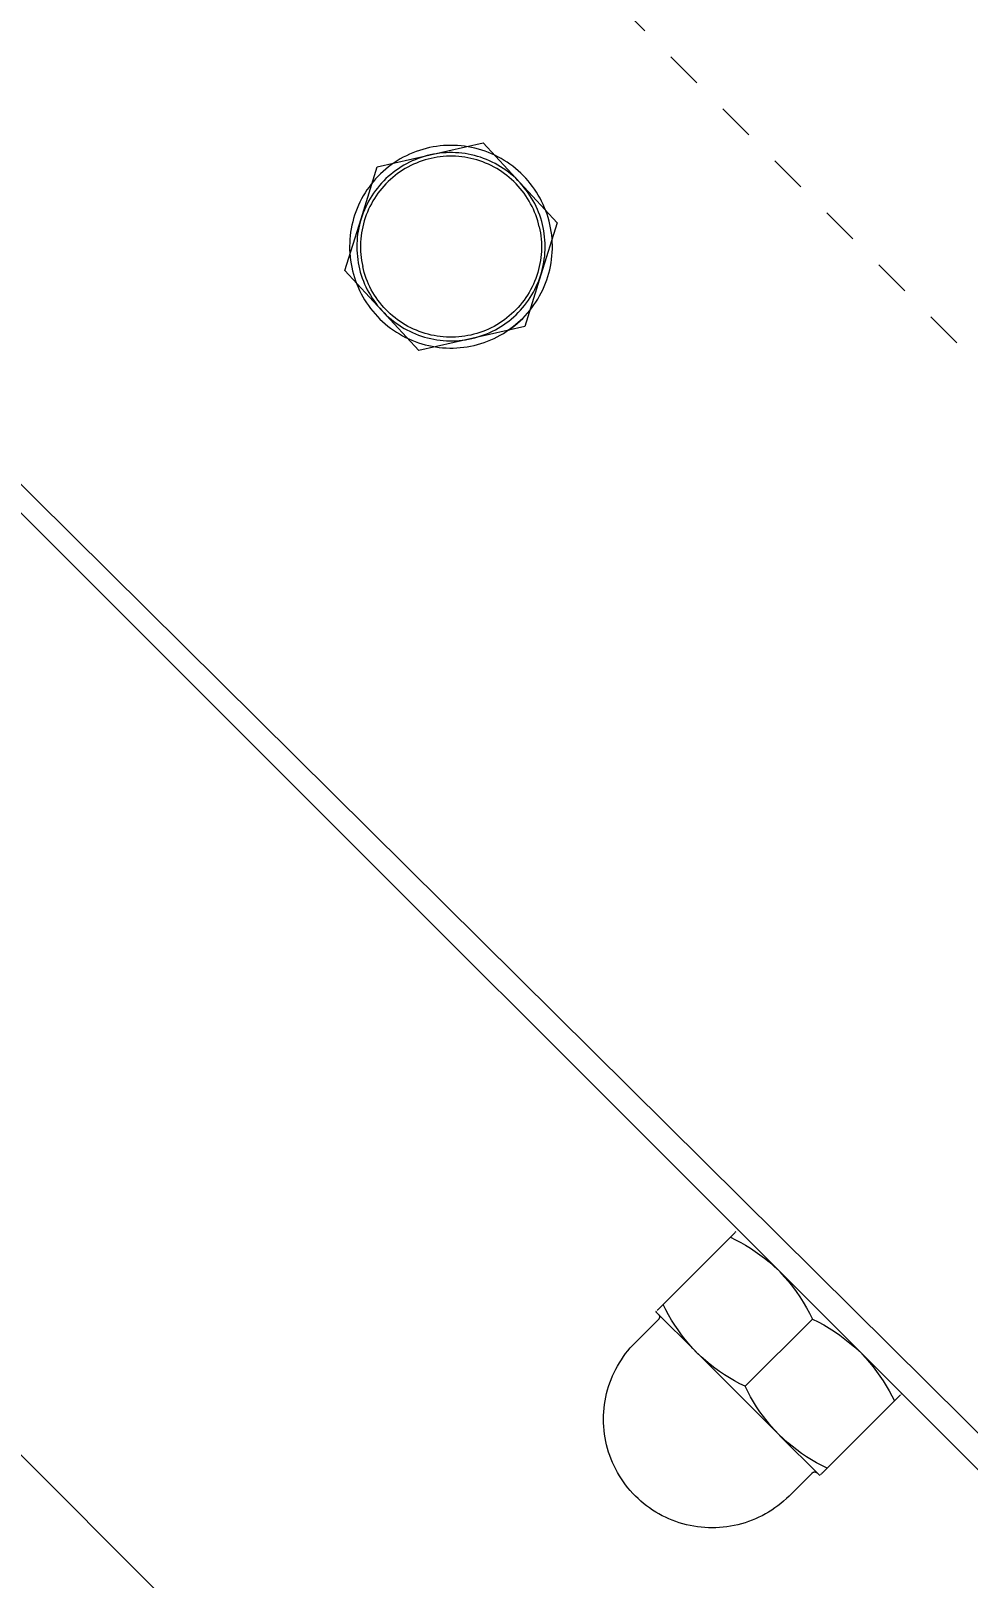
# Model space of a CAD drawing. Header units: inches. Extents: x -14 to 184, y -4 to 134.
# Drawn here: x -2.868 to -0.321, y 63.156 to 67.362 of the extents above; entities that cross this region are included whole.
import ezdxf

# ---------------------------------------------------------------- set-up
doc = ezdxf.new("R2010")
doc.units = ezdxf.units.IN
doc.linetypes.add('HIDDEN', pattern=[1.905, 1.27, -0.635])
for name, color, linetype, lineweight in [('ZANO_R', 7, 'Continuous', 0), ('ZANO_R_przerywana', 250, 'HIDDEN', 0), ('ZANO_W', 1, 'Continuous', 0)]:
    doc.layers.add(name, color=color, linetype=linetype, lineweight=lineweight)
doc.styles.get("Standard").update_dxf_attribs({"font": 'arial.ttf'})
doc.dimstyles.new('amerykanie', dxfattribs={"dimtxt": 50, "dimasz": 50, "dimexe": 0.5, "dimexo": 0.5, "dimgap": 1, "dimtad": 1, "dimdec": 0, "dimzin": 0, "dimlunit": 5, "dimtxsty": 'Standard', "dimcen": 0.09, "dimclrd": 1, "dimclre": 1, "dimclrt": 1, "dimazin": 0, "dimtfac": 1, "dimtdec": 0, "dimtmove": 0, "dimatfit": 3, "dimfxl": 1, "dimtzin": 0, "dimarcsym": 1})

# ---------------------------------------------------------------- blocks, each defined once
blk = doc.blocks.new('*D386')
at = {"layer": 'ZANO_W', "color": 1, "lineweight": -2}
for p, q in [((-5.5594, 66.0046), (-9.5677, 61.9963)), ((-8.507, 61.6427), (2.6062, 50.5295)), ((6.9681, 53.4771), (2.9598, 49.4688))]:
    blk.add_line(p, q, dxfattribs=at)
at = {"layer": 'ZANO_W', "color": 1}
for points in [[(-8.3892, 61.7606), (-8.6249, 61.5249), (-9.2142, 62.3499)], [(2.4884, 50.4116), (2.7241, 50.6473), (3.3133, 49.8224)]]:
    blk.add_solid(points, dxfattribs=at)
at = {"layer": 'ZANO_W', "color": 1, "insert": (-2.0027, 57.0338), "char_height": 1.625, "attachment_point": 5, "rotation": 315}
blk.add_mtext('17 11/16', dxfattribs=at)

msp = doc.modelspace()

# ---------------------------------------------------------------- linework, layer by layer
at = {"layer": 'ZANO_R'}
for p, q in [((-4.09071, 67.31441), (8.27941, 55.05177)), ((8.04544, 55.11125), (-3.92527, 67.08196)), ((-1.79347, 67.04294), (-1.8027, 67.04044)), ((-1.78416, 67.04512), (-1.79347, 67.04294)), ((-1.77477, 67.04697), (-1.78416, 67.04512)), ((-1.78231, 67.02537), (-1.63819, 67.05788)), ((-1.76533, 67.0485), (-1.77477, 67.04697)), ((-1.75584, 67.0497), (-1.76533, 67.0485)), ((-1.74631, 67.05058), (-1.75584, 67.0497)), ((-1.73676, 67.05111), (-1.74631, 67.05058)), ((-1.7272, 67.05132), (-1.73676, 67.05111)), ((-1.71763, 67.0512), (-1.7272, 67.05132)), ((-1.70807, 67.05074), (-1.71763, 67.0512)), ((-1.69854, 67.04995), (-1.70807, 67.05074)), ((-1.68904, 67.04884), (-1.69854, 67.04995)), ((-1.67958, 67.04739), (-1.68904, 67.04884)), ((-1.67018, 67.04561), (-1.67958, 67.04739)), ((-1.66085, 67.04351), (-1.67018, 67.04561)), ((-1.6516, 67.04109), (-1.66085, 67.04351)), ((-1.63819, 67.05788), (-1.53797, 66.94932)), ((-1.92644, 66.99286), (-1.78231, 67.02537)), ((-1.88035, 67.00405), (-1.88818, 66.99855)), ((-1.87233, 67.00926), (-1.88035, 67.00405)), ((-1.86414, 67.0142), (-1.87233, 67.00926)), ((-1.85578, 67.01885), (-1.86414, 67.0142)), ((-1.84726, 67.02321), (-1.85578, 67.01885)), ((-1.84691, 67.00127), (-1.85446, 66.99706)), ((-1.8386, 67.02727), (-1.84726, 67.02321)), ((-1.83922, 67.00523), (-1.84691, 67.00127)), ((-1.83141, 67.00892), (-1.83922, 67.00523)), ((-1.8298, 67.03103), (-1.8386, 67.02727)), ((-1.82785, 66.99973), (-1.83544, 66.99612)), ((-1.82347, 67.01235), (-1.83141, 67.00892)), ((-1.82088, 67.03448), (-1.8298, 67.03103)), ((-1.82014, 67.00308), (-1.82785, 66.99973)), ((-1.81543, 67.01551), (-1.82347, 67.01235)), ((-1.81184, 67.03761), (-1.82088, 67.03448)), ((-1.81233, 67.00616), (-1.82014, 67.00308)), ((-1.80728, 67.01839), (-1.81543, 67.01551)), ((-1.80441, 67.00897), (-1.81233, 67.00616)), ((-1.8027, 67.04044), (-1.81184, 67.03761)), ((-1.79904, 67.021), (-1.80728, 67.01839)), ((-1.7964, 67.01151), (-1.80441, 67.00897)), ((-1.79071, 67.02332), (-1.79904, 67.021)), ((-1.78831, 67.01378), (-1.7964, 67.01151)), ((-1.78231, 67.02537), (-1.79071, 67.02332)), ((-1.78015, 67.01577), (-1.78831, 67.01378)), ((-1.77385, 67.02713), (-1.78231, 67.02537)), ((-1.77192, 67.01747), (-1.78015, 67.01577)), ((-1.76533, 67.0286), (-1.77385, 67.02713)), ((-1.76364, 67.0189), (-1.77192, 67.01747)), ((-1.75677, 67.02978), (-1.76533, 67.0286)), ((-1.75531, 67.02004), (-1.76364, 67.0189)), ((-1.74817, 67.03068), (-1.75677, 67.02978)), ((-1.74696, 67.0209), (-1.75531, 67.02004)), ((-1.73955, 67.03128), (-1.74817, 67.03068)), ((-1.73857, 67.02148), (-1.74696, 67.0209)), ((-1.73091, 67.03159), (-1.73955, 67.03128)), ((-1.73018, 67.02176), (-1.73857, 67.02148)), ((-1.72226, 67.03161), (-1.73091, 67.03159)), ((-1.72177, 67.02176), (-1.73018, 67.02176)), ((-1.71362, 67.03134), (-1.72226, 67.03161)), ((-1.71338, 67.02147), (-1.72177, 67.02176)), ((-1.705, 67.03078), (-1.71362, 67.03134)), ((-1.705, 67.0209), (-1.71338, 67.02147)), ((-1.6964, 67.02992), (-1.705, 67.03078)), ((-1.69664, 67.02004), (-1.705, 67.0209)), ((-1.68831, 67.01889), (-1.69664, 67.02004)), ((-1.68783, 67.02878), (-1.6964, 67.02992)), ((-1.68003, 67.01747), (-1.68831, 67.01889)), ((-1.6793, 67.02734), (-1.68783, 67.02878)), ((-1.67181, 67.01576), (-1.68003, 67.01747)), ((-1.67083, 67.02562), (-1.6793, 67.02734)), ((-1.66364, 67.01377), (-1.67181, 67.01576)), ((-1.66242, 67.02362), (-1.67083, 67.02562)), ((-1.65555, 67.0115), (-1.66364, 67.01377)), ((-1.65409, 67.02133), (-1.66242, 67.02362)), ((-1.64755, 67.00896), (-1.65555, 67.0115)), ((-1.64583, 67.01876), (-1.65409, 67.02133)), ((-1.64243, 67.03835), (-1.6516, 67.04109)), ((-1.63963, 67.00614), (-1.64755, 67.00896)), ((-1.63767, 67.01591), (-1.64583, 67.01876)), ((-1.63337, 67.03529), (-1.64243, 67.03835)), ((-1.63181, 67.00306), (-1.63963, 67.00614)), ((-1.62961, 67.01279), (-1.63767, 67.01591)), ((-1.62441, 67.03192), (-1.63337, 67.03529)), ((-1.62411, 66.99971), (-1.63181, 67.00306)), ((-1.62166, 67.0094), (-1.62961, 67.01279)), ((-1.61558, 67.02824), (-1.62441, 67.03192)), ((-1.61652, 66.9961), (-1.62411, 66.99971)), ((-1.61383, 67.00574), (-1.62166, 67.0094)), ((-1.60689, 67.02425), (-1.61558, 67.02824)), ((-1.60612, 67.00182), (-1.61383, 67.00574)), ((-1.59833, 67.01997), (-1.60689, 67.02425)), ((-1.59855, 66.99765), (-1.60612, 67.00182)), ((-1.58993, 67.01539), (-1.59833, 67.01997)), ((-1.5817, 67.01053), (-1.58993, 67.01539)), ((-1.57364, 67.00538), (-1.5817, 67.01053)), ((-1.56576, 66.99995), (-1.57364, 67.00538)), ((-1.55807, 66.99425), (-1.56576, 66.99995)), ((-1.97034, 66.85178), (-1.92644, 66.99286)), ((-1.93075, 66.9602), (-1.93703, 66.95298)), ((-1.92422, 66.96719), (-1.93075, 66.9602)), ((-1.91746, 66.97396), (-1.92422, 66.96719)), ((-1.91047, 66.98048), (-1.91746, 66.97396)), ((-1.90325, 66.98676), (-1.91047, 66.98048)), ((-1.90273, 66.96081), (-1.90888, 66.95473)), ((-1.89582, 66.99279), (-1.90325, 66.98676)), ((-1.89638, 66.96667), (-1.90273, 66.96081)), ((-1.89084, 66.95842), (-1.89698, 66.95269)), ((-1.88984, 66.97232), (-1.89638, 66.96667)), ((-1.88818, 66.99855), (-1.89582, 66.99279)), ((-1.88451, 66.96394), (-1.89084, 66.95842)), ((-1.8831, 66.97774), (-1.88984, 66.97232)), ((-1.87799, 66.96925), (-1.88451, 66.96394)), ((-1.87619, 66.98293), (-1.8831, 66.97774)), ((-1.87129, 66.97432), (-1.87799, 66.96925)), ((-1.86911, 66.98788), (-1.87619, 66.98293)), ((-1.86443, 66.97917), (-1.87129, 66.97432)), ((-1.86186, 66.9926), (-1.86911, 66.98788)), ((-1.8574, 66.98377), (-1.86443, 66.97917)), ((-1.85446, 66.99706), (-1.86186, 66.9926)), ((-1.85022, 66.98814), (-1.8574, 66.98377)), ((-1.8429, 66.99226), (-1.85022, 66.98814)), ((-1.83544, 66.99612), (-1.8429, 66.99226)), ((-1.60906, 66.99223), (-1.61652, 66.9961)), ((-1.60174, 66.98812), (-1.60906, 66.99223)), ((-1.59456, 66.98375), (-1.60174, 66.98812)), ((-1.59113, 66.99322), (-1.59855, 66.99765)), ((-1.58753, 66.97914), (-1.59456, 66.98375)), ((-1.58386, 66.98854), (-1.59113, 66.99322)), ((-1.58067, 66.97429), (-1.58753, 66.97914)), ((-1.57676, 66.98362), (-1.58386, 66.98854)), ((-1.57398, 66.96922), (-1.58067, 66.97429)), ((-1.56982, 66.97846), (-1.57676, 66.98362)), ((-1.56746, 66.96391), (-1.57398, 66.96922)), ((-1.56306, 66.97307), (-1.56982, 66.97846)), ((-1.56113, 66.95839), (-1.56746, 66.96391)), ((-1.55649, 66.96745), (-1.56306, 66.97307)), ((-1.55499, 66.95266), (-1.56113, 66.95839)), ((-1.55059, 66.98829), (-1.55807, 66.99425)), ((-1.55011, 66.96162), (-1.55649, 66.96745)), ((-1.54332, 66.98208), (-1.55059, 66.98829)), ((-1.54394, 66.95557), (-1.55011, 66.96162)), ((-1.53627, 66.97561), (-1.54332, 66.98208)), ((-1.52944, 66.96891), (-1.53627, 66.97561)), ((-1.52286, 66.96197), (-1.52944, 66.96891)), ((-1.51652, 66.95481), (-1.52286, 66.96197)), ((-1.95953, 66.92207), (-1.96447, 66.91387)), ((-1.95431, 66.93008), (-1.95953, 66.92207)), ((-1.94882, 66.93792), (-1.95431, 66.93008)), ((-1.94305, 66.94555), (-1.94882, 66.93792)), ((-1.93703, 66.95298), (-1.94305, 66.94555)), ((-1.93637, 66.92144), (-1.94117, 66.91426)), ((-1.93133, 66.92847), (-1.93637, 66.92144)), ((-1.92606, 66.93531), (-1.93133, 66.92847)), ((-1.92456, 66.92106), (-1.92941, 66.9142)), ((-1.92055, 66.94198), (-1.92606, 66.93531)), ((-1.91948, 66.92776), (-1.92456, 66.92106)), ((-1.91483, 66.94845), (-1.92055, 66.94198)), ((-1.91418, 66.93428), (-1.91948, 66.92776)), ((-1.90888, 66.95473), (-1.91483, 66.94845)), ((-1.90866, 66.94061), (-1.91418, 66.93428)), ((-1.90292, 66.94675), (-1.90866, 66.94061)), ((-1.89698, 66.95269), (-1.90292, 66.94675)), ((-1.54905, 66.94671), (-1.55499, 66.95266)), ((-1.54331, 66.94057), (-1.54905, 66.94671)), ((-1.53797, 66.94932), (-1.54394, 66.95557)), ((-1.53779, 66.93424), (-1.54331, 66.94057)), ((-1.53797, 66.94932), (-1.43775, 66.84076)), ((-1.53221, 66.94287), (-1.53797, 66.94932)), ((-1.53249, 66.92772), (-1.53779, 66.93424)), ((-1.52741, 66.92103), (-1.53249, 66.92772)), ((-1.52668, 66.93623), (-1.53221, 66.94287)), ((-1.52257, 66.91416), (-1.52741, 66.92103)), ((-1.52137, 66.9294), (-1.52668, 66.93623)), ((-1.5163, 66.92241), (-1.52137, 66.9294)), ((-1.51043, 66.94743), (-1.51652, 66.95481)), ((-1.51146, 66.91524), (-1.5163, 66.92241)), ((-1.5046, 66.93984), (-1.51043, 66.94743)), ((-1.49904, 66.93206), (-1.5046, 66.93984)), ((-1.49375, 66.92409), (-1.49904, 66.93206)), ((-1.48874, 66.91594), (-1.49375, 66.92409)), ((-1.48402, 66.90762), (-1.48874, 66.91594)), ((-1.98129, 66.87954), (-1.98474, 66.87062)), ((-1.97754, 66.88834), (-1.98129, 66.87954)), ((-1.97348, 66.897), (-1.97754, 66.88834)), ((-1.96912, 66.90551), (-1.97348, 66.897)), ((-1.96447, 66.91387), (-1.96912, 66.90551)), ((-1.9614, 66.87611), (-1.96465, 66.86811)), ((-1.95787, 66.88401), (-1.9614, 66.87611)), ((-1.95408, 66.89178), (-1.95787, 66.88401)), ((-1.95003, 66.89941), (-1.95408, 66.89178)), ((-1.94998, 66.87763), (-1.95332, 66.86992)), ((-1.94573, 66.90691), (-1.95003, 66.89941)), ((-1.94637, 66.88521), (-1.94998, 66.87763)), ((-1.9425, 66.89267), (-1.94637, 66.88521)), ((-1.94117, 66.91426), (-1.94573, 66.90691)), ((-1.93838, 66.9), (-1.9425, 66.89267)), ((-1.93401, 66.90718), (-1.93838, 66.9)), ((-1.92941, 66.9142), (-1.93401, 66.90718)), ((-1.51796, 66.90714), (-1.52257, 66.91416)), ((-1.51359, 66.89996), (-1.51796, 66.90714)), ((-1.50948, 66.89263), (-1.51359, 66.89996)), ((-1.50687, 66.90791), (-1.51146, 66.91524)), ((-1.50561, 66.88517), (-1.50948, 66.89263)), ((-1.50253, 66.90044), (-1.50687, 66.90791)), ((-1.502, 66.87758), (-1.50561, 66.88517)), ((-1.49845, 66.89282), (-1.50253, 66.90044)), ((-1.49866, 66.86988), (-1.502, 66.87758)), ((-1.49463, 66.88507), (-1.49845, 66.89282)), ((-1.49107, 66.87719), (-1.49463, 66.88507)), ((-1.48777, 66.8692), (-1.49107, 66.87719)), ((-1.47958, 66.89914), (-1.48402, 66.90762)), ((-1.47545, 66.89052), (-1.47958, 66.89914)), ((-1.47162, 66.88175), (-1.47545, 66.89052)), ((-1.46809, 66.87286), (-1.47162, 66.88175)), ((-2.01425, 66.71071), (-1.97034, 66.85178)), ((-1.99538, 66.83389), (-1.99724, 66.82451)), ((-1.9932, 66.8432), (-1.99538, 66.83389)), ((-1.9907, 66.85244), (-1.9932, 66.8432)), ((-1.98788, 66.86158), (-1.9907, 66.85244)), ((-1.98474, 66.87062), (-1.98788, 66.86158)), ((-1.97492, 66.83511), (-1.97678, 66.82667)), ((-1.97277, 66.84349), (-1.97492, 66.83511)), ((-1.97034, 66.85178), (-1.97277, 66.84349)), ((-1.96764, 66.85999), (-1.97034, 66.85178)), ((-1.96465, 66.86811), (-1.96764, 66.85999)), ((-1.96403, 66.83809), (-1.96602, 66.82993)), ((-1.96176, 66.84618), (-1.96403, 66.83809)), ((-1.95922, 66.85419), (-1.96176, 66.84618)), ((-1.95641, 66.8621), (-1.95922, 66.85419)), ((-1.95332, 66.86992), (-1.95641, 66.8621)), ((-1.49558, 66.86206), (-1.49866, 66.86988)), ((-1.49276, 66.85414), (-1.49558, 66.86206)), ((-1.49022, 66.84613), (-1.49276, 66.85414)), ((-1.48796, 66.83804), (-1.49022, 66.84613)), ((-1.48597, 66.82988), (-1.48796, 66.83804)), ((-1.48475, 66.8611), (-1.48777, 66.8692)), ((-1.48201, 66.8529), (-1.48475, 66.8611)), ((-1.47954, 66.84462), (-1.48201, 66.8529)), ((-1.43775, 66.84076), (-1.48166, 66.69968)), ((-1.47735, 66.83625), (-1.47954, 66.84462)), ((-1.47545, 66.82782), (-1.47735, 66.83625)), ((-1.46487, 66.86385), (-1.46809, 66.87286)), ((-1.46197, 66.85473), (-1.46487, 66.86385)), ((-1.45939, 66.84552), (-1.46197, 66.85473)), ((-1.45713, 66.83623), (-1.45939, 66.84552)), ((-1.45519, 66.82686), (-1.45713, 66.83623)), ((-2.00084, 66.79605), (-2.00138, 66.78649)), ((-1.99997, 66.80557), (-2.00084, 66.79605)), ((-1.99877, 66.81506), (-1.99997, 66.80557)), ((-1.99724, 66.82451), (-1.99877, 66.81506)), ((-1.98136, 66.79243), (-1.98178, 66.78379)), ((-1.98065, 66.80104), (-1.98136, 66.79243)), ((-1.97965, 66.80963), (-1.98065, 66.80104)), ((-1.97836, 66.81817), (-1.97965, 66.80963)), ((-1.97678, 66.82667), (-1.97836, 66.81817)), ((-1.97116, 66.79674), (-1.97174, 66.78836)), ((-1.9703, 66.8051), (-1.97116, 66.79674)), ((-1.96916, 66.81342), (-1.9703, 66.8051)), ((-1.96773, 66.8217), (-1.96916, 66.81342)), ((-1.96602, 66.82993), (-1.96773, 66.8217)), ((-1.48597, 66.82988), (-1.48426, 66.82165)), ((-1.48426, 66.82165), (-1.48283, 66.81337)), ((-1.48283, 66.81337), (-1.48169, 66.80505)), ((-1.48169, 66.80505), (-1.48083, 66.79669)), ((-1.48083, 66.79669), (-1.48026, 66.78831)), ((-1.47383, 66.81933), (-1.47545, 66.82782)), ((-1.47251, 66.81079), (-1.47383, 66.81933)), ((-1.47147, 66.80221), (-1.47251, 66.81079)), ((-1.47072, 66.79359), (-1.47147, 66.80221)), ((-1.47026, 66.78496), (-1.47072, 66.79359)), ((-1.45358, 66.81743), (-1.45519, 66.82686)), ((-1.4523, 66.80795), (-1.45358, 66.81743)), ((-1.45135, 66.79843), (-1.4523, 66.80795)), ((-1.45072, 66.78888), (-1.45135, 66.79843)), ((-2.00138, 66.78649), (-2.00159, 66.77693)), ((-2.00159, 66.77693), (-2.00146, 66.76736)), ((-2.00146, 66.76736), (-2.00101, 66.75781)), ((-2.00101, 66.75781), (-2.00022, 66.74828)), ((-2.00022, 66.74828), (-1.9991, 66.73877)), ((-1.98178, 66.78379), (-1.9819, 66.77515)), ((-1.9819, 66.77515), (-1.98174, 66.76651)), ((-1.98174, 66.76651), (-1.98128, 66.75787)), ((-1.98128, 66.75787), (-1.98053, 66.74926)), ((-1.98053, 66.74926), (-1.97949, 66.74068)), ((-1.97174, 66.78836), (-1.97203, 66.77996)), ((-1.97203, 66.77996), (-1.97203, 66.77156)), ((-1.97203, 66.77156), (-1.97174, 66.76316)), ((-1.97174, 66.76316), (-1.97117, 66.75478)), ((-1.97117, 66.75478), (-1.97031, 66.74642)), ((-1.48083, 66.75473), (-1.48169, 66.74637)), ((-1.48026, 66.76311), (-1.48083, 66.75473)), ((-1.48026, 66.78831), (-1.47997, 66.77991)), ((-1.47997, 66.77151), (-1.48026, 66.76311)), ((-1.47997, 66.77991), (-1.47997, 66.77151)), ((-1.47235, 66.74184), (-1.47135, 66.75043)), ((-1.47135, 66.75043), (-1.47064, 66.75904)), ((-1.47064, 66.75904), (-1.47022, 66.76768)), ((-1.47009, 66.77632), (-1.47026, 66.78496)), ((-1.47022, 66.76768), (-1.47009, 66.77632)), ((-1.45259, 66.74115), (-1.45155, 66.75066)), ((-1.45155, 66.75066), (-1.45085, 66.7602)), ((-1.45085, 66.7602), (-1.45047, 66.76976)), ((-1.45043, 66.77932), (-1.45072, 66.78888)), ((-1.45047, 66.76976), (-1.45043, 66.77932)), ((-1.91403, 66.60215), (-2.01425, 66.71071)), ((-1.9991, 66.73877), (-1.99765, 66.72932)), ((-1.99765, 66.72932), (-1.99588, 66.71992)), ((-1.99588, 66.71992), (-1.99378, 66.71059)), ((-1.99378, 66.71059), (-1.99136, 66.70133)), ((-1.97949, 66.74068), (-1.97816, 66.73214)), ((-1.97816, 66.73214), (-1.97655, 66.72365)), ((-1.97655, 66.72365), (-1.97465, 66.71521)), ((-1.97465, 66.71521), (-1.97246, 66.70685)), ((-1.97246, 66.70685), (-1.96999, 66.69857)), ((-1.97031, 66.74642), (-1.96917, 66.73809)), ((-1.96917, 66.73809), (-1.96774, 66.72981)), ((-1.96774, 66.72981), (-1.96603, 66.72159)), ((-1.96404, 66.71342), (-1.96603, 66.72159)), ((-1.96178, 66.70533), (-1.96404, 66.71342)), ((-1.95924, 66.69733), (-1.96178, 66.70533)), ((-1.49024, 66.70529), (-1.49278, 66.69728)), ((-1.48797, 66.71338), (-1.49024, 66.70529)), ((-1.48598, 66.72154), (-1.48797, 66.71338)), ((-1.48427, 66.72977), (-1.48598, 66.72154)), ((-1.48284, 66.73805), (-1.48427, 66.72977)), ((-1.48169, 66.74637), (-1.48284, 66.73805)), ((-1.48166, 66.69968), (-1.47923, 66.70798)), ((-1.47923, 66.70798), (-1.47708, 66.71635)), ((-1.47708, 66.71635), (-1.47522, 66.72479)), ((-1.47522, 66.72479), (-1.47364, 66.73329)), ((-1.47364, 66.73329), (-1.47235, 66.74184)), ((-1.46001, 66.70364), (-1.45767, 66.71291)), ((-1.45767, 66.71291), (-1.45565, 66.72226)), ((-1.45565, 66.72226), (-1.45395, 66.73168)), ((-1.45395, 66.73168), (-1.45259, 66.74115)), ((-1.99136, 66.70133), (-1.98861, 66.69217)), ((-1.98861, 66.69217), (-1.98556, 66.6831)), ((-1.98556, 66.6831), (-1.98218, 66.67415)), ((-1.98218, 66.67415), (-1.9785, 66.66532)), ((-1.9785, 66.66532), (-1.97452, 66.65662)), ((-1.96999, 66.69857), (-1.96725, 66.69037)), ((-1.96725, 66.69037), (-1.96423, 66.68227)), ((-1.96423, 66.68227), (-1.96093, 66.67428)), ((-1.96093, 66.67428), (-1.95737, 66.6664)), ((-1.95642, 66.68941), (-1.95924, 66.69733)), ((-1.95737, 66.6664), (-1.95355, 66.65865)), ((-1.95334, 66.68159), (-1.95642, 66.68941)), ((-1.94999, 66.67388), (-1.95334, 66.68159)), ((-1.94639, 66.6663), (-1.94999, 66.67388)), ((-1.94252, 66.65884), (-1.94639, 66.6663)), ((-1.48166, 66.69968), (-1.52556, 66.55861)), ((-1.50563, 66.66625), (-1.5095, 66.65879)), ((-1.50202, 66.67384), (-1.50563, 66.66625)), ((-1.49868, 66.68155), (-1.50202, 66.67384)), ((-1.49559, 66.68936), (-1.49868, 66.68155)), ((-1.49792, 66.65969), (-1.49413, 66.66746)), ((-1.49278, 66.69728), (-1.49559, 66.68936)), ((-1.49413, 66.66746), (-1.4906, 66.67536)), ((-1.4906, 66.67536), (-1.48735, 66.68336)), ((-1.48735, 66.68336), (-1.48436, 66.69148)), ((-1.48436, 66.69148), (-1.48166, 66.69968)), ((-1.47645, 66.65878), (-1.47255, 66.66751)), ((-1.47255, 66.66751), (-1.46894, 66.67638)), ((-1.46894, 66.67638), (-1.46565, 66.68536)), ((-1.46565, 66.68536), (-1.46267, 66.69445)), ((-1.46267, 66.69445), (-1.46001, 66.70364)), ((-1.97452, 66.65662), (-1.97024, 66.64807)), ((-1.97024, 66.64807), (-1.96566, 66.63967)), ((-1.96566, 66.63967), (-1.96079, 66.63143)), ((-1.96079, 66.63143), (-1.95564, 66.62337)), ((-1.95564, 66.62337), (-1.95022, 66.61549)), ((-1.95355, 66.65865), (-1.94946, 66.65103)), ((-1.94946, 66.65103), (-1.94513, 66.64355)), ((-1.94513, 66.64355), (-1.94054, 66.63623)), ((-1.9384, 66.65151), (-1.94252, 66.65884)), ((-1.94054, 66.63623), (-1.9357, 66.62906)), ((-1.93404, 66.64433), (-1.9384, 66.65151)), ((-1.9357, 66.62906), (-1.93063, 66.62206)), ((-1.92943, 66.63731), (-1.93404, 66.64433)), ((-1.93063, 66.62206), (-1.92532, 66.61524)), ((-1.92459, 66.63044), (-1.92943, 66.63731)), ((-1.91951, 66.62375), (-1.92459, 66.63044)), ((-1.91421, 66.61723), (-1.91951, 66.62375)), ((-1.53252, 66.62371), (-1.53782, 66.61719)), ((-1.52744, 66.6304), (-1.53252, 66.62371)), ((-1.52259, 66.63727), (-1.52744, 66.6304)), ((-1.52594, 66.61615), (-1.52067, 66.623)), ((-1.51798, 66.64429), (-1.52259, 66.63727)), ((-1.52067, 66.623), (-1.51563, 66.63002)), ((-1.51362, 66.65147), (-1.51798, 66.64429)), ((-1.51563, 66.63002), (-1.51083, 66.63721)), ((-1.5095, 66.65879), (-1.51362, 66.65147)), ((-1.51083, 66.63721), (-1.50627, 66.64456)), ((-1.50627, 66.64456), (-1.50197, 66.65206)), ((-1.50197, 66.65206), (-1.49792, 66.65969)), ((-1.5004, 66.61744), (-1.49504, 66.62537)), ((-1.49504, 66.62537), (-1.48996, 66.63348)), ((-1.48996, 66.63348), (-1.48517, 66.64175)), ((-1.48517, 66.64175), (-1.48066, 66.65019)), ((-1.48066, 66.65019), (-1.47645, 66.65878)), ((-1.95022, 66.61549), (-1.94452, 66.60781)), ((-1.94452, 66.60781), (-1.93856, 66.60032)), ((-1.93856, 66.60032), (-1.93234, 66.59305)), ((-1.93234, 66.59305), (-1.92588, 66.586)), ((-1.92588, 66.586), (-1.91917, 66.57918)), ((-1.92532, 66.61524), (-1.91979, 66.6086)), ((-1.91979, 66.6086), (-1.91403, 66.60215)), ((-1.91917, 66.57918), (-1.91224, 66.57259)), ((-1.90869, 66.6109), (-1.91421, 66.61723)), ((-1.81381, 66.49359), (-1.91403, 66.60215)), ((-1.91403, 66.60215), (-1.90806, 66.5959)), ((-1.90295, 66.60475), (-1.90869, 66.6109)), ((-1.90806, 66.5959), (-1.90189, 66.58985)), ((-1.89701, 66.59881), (-1.90295, 66.60475)), ((-1.90189, 66.58985), (-1.89551, 66.58402)), ((-1.89087, 66.59308), (-1.89701, 66.59881)), ((-1.89551, 66.58402), (-1.88893, 66.5784)), ((-1.88454, 66.58755), (-1.89087, 66.59308)), ((-1.87802, 66.58225), (-1.88454, 66.58755)), ((-1.87133, 66.57717), (-1.87802, 66.58225)), ((-1.57401, 66.58222), (-1.58071, 66.57715)), ((-1.56749, 66.58752), (-1.57401, 66.58222)), ((-1.5689, 66.57373), (-1.56216, 66.57915)), ((-1.56116, 66.59305), (-1.56749, 66.58752)), ((-1.56216, 66.57915), (-1.55562, 66.5848)), ((-1.55502, 66.59878), (-1.56116, 66.59305)), ((-1.55562, 66.5848), (-1.54926, 66.59066)), ((-1.54908, 66.60472), (-1.55502, 66.59878)), ((-1.54926, 66.59066), (-1.54312, 66.59673)), ((-1.54334, 66.61086), (-1.54908, 66.60472)), ((-1.53782, 66.61719), (-1.54334, 66.61086)), ((-1.54312, 66.59673), (-1.53717, 66.60301)), ((-1.53801, 66.57422), (-1.53113, 66.58086)), ((-1.53717, 66.60301), (-1.53145, 66.60949)), ((-1.53113, 66.58086), (-1.53716, 66.57501)), ((-1.53145, 66.60949), (-1.52594, 66.61615)), ((-1.53113, 66.58086), (-1.52448, 66.58774)), ((-1.52448, 66.58774), (-1.51808, 66.59485)), ((-1.51808, 66.59485), (-1.51193, 66.60218)), ((-1.51193, 66.60218), (-1.50603, 66.60971)), ((-1.50603, 66.60971), (-1.5004, 66.61744)), ((-1.91224, 66.57259), (-1.90507, 66.56625)), ((-1.90507, 66.56625), (-1.89769, 66.56016)), ((-1.89769, 66.56016), (-1.89011, 66.55433)), ((-1.89011, 66.55433), (-1.88233, 66.54877)), ((-1.88893, 66.5784), (-1.88218, 66.57301)), ((-1.88233, 66.54877), (-1.87435, 66.54348)), ((-1.88218, 66.57301), (-1.87524, 66.56785)), ((-1.87524, 66.56785), (-1.86814, 66.56293)), ((-1.87435, 66.54348), (-1.8662, 66.53847)), ((-1.86447, 66.57233), (-1.87133, 66.57717)), ((-1.86814, 66.56293), (-1.86087, 66.55825)), ((-1.8662, 66.53847), (-1.85789, 66.53375)), ((-1.85744, 66.56772), (-1.86447, 66.57233)), ((-1.86087, 66.55825), (-1.85344, 66.55382)), ((-1.85026, 66.56335), (-1.85744, 66.56772)), ((-1.85344, 66.55382), (-1.84588, 66.54964)), ((-1.84294, 66.55923), (-1.85026, 66.56335)), ((-1.84588, 66.54964), (-1.83817, 66.54572)), ((-1.83548, 66.55537), (-1.84294, 66.55923)), ((-1.83817, 66.54572), (-1.83034, 66.54207)), ((-1.82789, 66.55176), (-1.83548, 66.55537)), ((-1.83034, 66.54207), (-1.82239, 66.53868)), ((-1.82019, 66.54841), (-1.82789, 66.55176)), ((-1.82239, 66.53868), (-1.81433, 66.53556)), ((-1.81237, 66.54533), (-1.82019, 66.54841)), ((-1.80445, 66.54251), (-1.81237, 66.54533)), ((-1.79645, 66.53997), (-1.80445, 66.54251)), ((-1.78835, 66.5377), (-1.79645, 66.53997)), ((-1.78019, 66.53571), (-1.78835, 66.5377)), ((-1.66369, 66.53769), (-1.67185, 66.5357)), ((-1.52556, 66.55861), (-1.66969, 66.5261)), ((-1.6556, 66.53996), (-1.66369, 66.53769)), ((-1.64759, 66.5425), (-1.6556, 66.53996)), ((-1.63967, 66.54531), (-1.64759, 66.5425)), ((-1.63186, 66.54839), (-1.63967, 66.54531)), ((-1.63657, 66.53596), (-1.62853, 66.53912)), ((-1.62415, 66.55174), (-1.63186, 66.54839)), ((-1.62853, 66.53912), (-1.62059, 66.54255)), ((-1.61656, 66.55535), (-1.62415, 66.55174)), ((-1.62059, 66.54255), (-1.61277, 66.54624)), ((-1.6091, 66.55921), (-1.61656, 66.55535)), ((-1.61277, 66.54624), (-1.60509, 66.55019)), ((-1.60178, 66.56333), (-1.6091, 66.55921)), ((-1.60509, 66.55019), (-1.59754, 66.55441)), ((-1.5946, 66.56769), (-1.60178, 66.56333)), ((-1.59754, 66.55441), (-1.59014, 66.55887)), ((-1.58757, 66.5723), (-1.5946, 66.56769)), ((-1.59202, 66.5349), (-1.58374, 66.5397)), ((-1.59014, 66.55887), (-1.58289, 66.56358)), ((-1.58071, 66.57715), (-1.58757, 66.5723)), ((-1.58374, 66.5397), (-1.57563, 66.54478)), ((-1.58289, 66.56358), (-1.57581, 66.56854)), ((-1.57581, 66.56854), (-1.5689, 66.57373)), ((-1.57563, 66.54478), (-1.56771, 66.55014)), ((-1.56299, 66.55352), (-1.56984, 66.54866)), ((-1.56771, 66.55014), (-1.55998, 66.55577)), ((-1.55629, 66.5586), (-1.56299, 66.55352)), ((-1.55998, 66.55577), (-1.55244, 66.56166)), ((-1.54975, 66.56387), (-1.55629, 66.5586)), ((-1.55244, 66.56166), (-1.54512, 66.56781)), ((-1.54337, 66.56935), (-1.54975, 66.56387)), ((-1.54512, 66.56781), (-1.53801, 66.57422)), ((-1.53716, 66.57501), (-1.54337, 66.56935)), ((-1.85789, 66.53375), (-1.84941, 66.52932)), ((-1.84941, 66.52932), (-1.84078, 66.52518)), ((-1.84078, 66.52518), (-1.83202, 66.52135)), ((-1.83202, 66.52135), (-1.82312, 66.51782)), ((-1.82312, 66.51782), (-1.81411, 66.51461)), ((-1.81433, 66.53556), (-1.80617, 66.53271)), ((-1.81411, 66.51461), (-1.805, 66.51171)), ((-1.66969, 66.5261), (-1.81381, 66.49359)), ((-1.80617, 66.53271), (-1.79791, 66.53014)), ((-1.805, 66.51171), (-1.79579, 66.50913)), ((-1.79791, 66.53014), (-1.78958, 66.52785)), ((-1.79579, 66.50913), (-1.78649, 66.50686)), ((-1.78958, 66.52785), (-1.78117, 66.52585)), ((-1.78649, 66.50686), (-1.77712, 66.50493)), ((-1.78117, 66.52585), (-1.7727, 66.52412)), ((-1.77197, 66.534), (-1.78019, 66.53571)), ((-1.77712, 66.50493), (-1.76769, 66.50332)), ((-1.7727, 66.52412), (-1.76417, 66.52269)), ((-1.76369, 66.53257), (-1.77197, 66.534)), ((-1.76769, 66.50332), (-1.75821, 66.50203)), ((-1.76417, 66.52269), (-1.7556, 66.52155)), ((-1.75536, 66.53143), (-1.76369, 66.53257)), ((-1.75821, 66.50203), (-1.7487, 66.50108)), ((-1.7556, 66.52155), (-1.747, 66.52069)), ((-1.747, 66.53057), (-1.75536, 66.53143)), ((-1.7487, 66.50108), (-1.73915, 66.50046)), ((-1.73862, 66.52999), (-1.747, 66.53057)), ((-1.747, 66.52069), (-1.73838, 66.52013)), ((-1.73915, 66.50046), (-1.72959, 66.50017)), ((-1.73022, 66.52971), (-1.73862, 66.52999)), ((-1.73838, 66.52013), (-1.72974, 66.51986)), ((-1.72182, 66.52971), (-1.73022, 66.52971)), ((-1.72974, 66.51986), (-1.72109, 66.51988)), ((-1.72959, 66.50017), (-1.72002, 66.50021)), ((-1.71343, 66.52999), (-1.72182, 66.52971)), ((-1.72109, 66.51988), (-1.71245, 66.52019)), ((-1.72002, 66.50021), (-1.71046, 66.50058)), ((-1.70504, 66.53057), (-1.71343, 66.52999)), ((-1.71245, 66.52019), (-1.70383, 66.52079)), ((-1.71046, 66.50058), (-1.70092, 66.50129)), ((-1.69668, 66.53142), (-1.70504, 66.53057)), ((-1.70383, 66.52079), (-1.69523, 66.52168)), ((-1.70092, 66.50129), (-1.69141, 66.50232)), ((-1.68836, 66.53257), (-1.69668, 66.53142)), ((-1.69523, 66.52168), (-1.68667, 66.52287)), ((-1.69141, 66.50232), (-1.68194, 66.50369)), ((-1.68008, 66.53399), (-1.68836, 66.53257)), ((-1.68667, 66.52287), (-1.67815, 66.52434)), ((-1.68194, 66.50369), (-1.67253, 66.50538)), ((-1.67185, 66.5357), (-1.68008, 66.53399)), ((-1.67815, 66.52434), (-1.66969, 66.5261)), ((-1.67253, 66.50538), (-1.66318, 66.5074)), ((-1.66969, 66.5261), (-1.66129, 66.52815)), ((-1.66318, 66.5074), (-1.6539, 66.50974)), ((-1.66129, 66.52815), (-1.65296, 66.53047)), ((-1.6539, 66.50974), (-1.64471, 66.5124)), ((-1.65296, 66.53047), (-1.64472, 66.53308)), ((-1.64472, 66.53308), (-1.63657, 66.53596)), ((-1.64471, 66.5124), (-1.63562, 66.51538)), ((-1.63562, 66.51538), (-1.62664, 66.51868)), ((-1.62664, 66.51868), (-1.61778, 66.52228)), ((-1.61778, 66.52228), (-1.60905, 66.52619)), ((-1.60905, 66.52619), (-1.60046, 66.5304)), ((-1.60046, 66.5304), (-1.59202, 66.5349)), ((-5.20586, 65.80137), (6.76485, 53.83067)), ((-0.95192, 64.0978), (-0.95321, 64.0965)), ((-0.95184, 64.09787), (-0.95192, 64.0978)), ((-0.95175, 64.09797), (-0.95184, 64.09787)), ((-0.94748, 64.10225), (-0.94751, 64.10221)), ((-0.94686, 64.10286), (-0.94703, 64.10269)), ((-0.94651, 64.1032), (-0.9468, 64.10292)), ((-0.9664, 64.08331), (-1.14933, 63.90038)), ((-0.95638, 64.09334), (-0.9664, 64.08331)), ((-0.9664, 64.08331), (-0.95242, 64.07635)), ((-0.95481, 64.09491), (-0.95638, 64.09334)), ((-0.95473, 64.09499), (-0.95481, 64.09491)), ((-0.9533, 64.09642), (-0.95473, 64.09499)), ((-0.95321, 64.0965), (-0.9533, 64.09642)), ((-0.95242, 64.07635), (-0.93867, 64.06894)), ((-0.93867, 64.06894), (-0.92515, 64.06111)), ((-0.92515, 64.06111), (-0.91189, 64.05286)), ((-0.91189, 64.05286), (-0.89889, 64.04419)), ((-0.89889, 64.04419), (-0.88617, 64.03512)), ((-0.88617, 64.03512), (-0.87374, 64.02566)), ((-0.87374, 64.02566), (-0.86162, 64.01581)), ((-0.86162, 64.01581), (-0.84981, 64.00558)), ((-0.84981, 64.00558), (-0.83833, 63.99499)), ((-0.83188, 63.98854), (-0.82016, 63.97577)), ((-0.82016, 63.97577), (-0.80888, 63.9626)), ((-0.80888, 63.9626), (-0.79807, 63.94905)), ((-0.79807, 63.94905), (-0.78774, 63.93513)), ((-0.78774, 63.93513), (-0.7779, 63.92086)), ((-1.15752, 63.8922), (-1.16399, 63.88573)), ((-1.14933, 63.90038), (-1.15752, 63.8922)), ((-1.14217, 63.886), (-1.14933, 63.90038)), ((-0.7779, 63.92086), (-0.76857, 63.90625)), ((-0.76857, 63.90625), (-0.75975, 63.89133)), ((-0.75975, 63.89133), (-0.75145, 63.8761)), ((-1.16226, 63.85961), (-1.2249, 63.79698)), ((-1.16891, 63.88082), (-1.16922, 63.88049)), ((-1.05992, 63.77119), (-1.16922, 63.88049)), ((-1.16848, 63.88124), (-1.16887, 63.88085)), ((-1.16769, 63.88204), (-1.16844, 63.88129)), ((-1.16505, 63.88467), (-1.16526, 63.88445)), ((-1.16399, 63.88573), (-1.16505, 63.88467)), ((-1.16202, 63.85986), (-1.16226, 63.85961)), ((-1.16179, 63.86012), (-1.16202, 63.85986)), ((-1.16179, 63.87303), (-1.16157, 63.87277)), ((-1.16157, 63.86038), (-1.16179, 63.86012)), ((-1.16157, 63.87277), (-1.16136, 63.8725)), ((-1.16136, 63.86065), (-1.16157, 63.86038)), ((-1.16136, 63.8725), (-1.16116, 63.87222)), ((-1.16116, 63.86093), (-1.16136, 63.86065)), ((-1.16116, 63.87222), (-1.16097, 63.87193)), ((-1.16097, 63.86121), (-1.16116, 63.86093)), ((-1.16097, 63.87193), (-1.16079, 63.87164)), ((-1.16079, 63.8615), (-1.16097, 63.86121)), ((-1.16079, 63.87164), (-1.16061, 63.87135)), ((-1.16061, 63.8618), (-1.16079, 63.8615)), ((-1.16061, 63.87135), (-1.16045, 63.87104)), ((-1.16045, 63.86211), (-1.16061, 63.8618)), ((-1.16045, 63.87104), (-1.1603, 63.87073)), ((-1.1603, 63.86241), (-1.16045, 63.86211)), ((-1.1603, 63.87073), (-1.16016, 63.87042)), ((-1.16016, 63.86273), (-1.1603, 63.86241)), ((-1.16016, 63.87042), (-1.16003, 63.8701)), ((-1.16003, 63.86305), (-1.16016, 63.86273)), ((-1.16003, 63.8701), (-1.15992, 63.86978)), ((-1.15992, 63.86337), (-1.16003, 63.86305)), ((-1.15992, 63.86978), (-1.15981, 63.86945)), ((-1.15981, 63.8637), (-1.15992, 63.86337)), ((-1.15981, 63.86945), (-1.15972, 63.86912)), ((-1.15972, 63.86403), (-1.15981, 63.8637)), ((-1.15972, 63.86912), (-1.15963, 63.86879)), ((-1.15963, 63.86436), (-1.15972, 63.86403)), ((-1.15963, 63.86879), (-1.15956, 63.86845)), ((-1.15956, 63.8647), (-1.15963, 63.86436)), ((-1.15956, 63.86845), (-1.1595, 63.86811)), ((-1.1595, 63.86503), (-1.15956, 63.8647)), ((-1.1595, 63.86811), (-1.15945, 63.86777)), ((-1.15945, 63.86537), (-1.1595, 63.86503)), ((-1.15945, 63.86777), (-1.15942, 63.86743)), ((-1.15942, 63.86572), (-1.15945, 63.86537)), ((-1.15942, 63.86743), (-1.15939, 63.86709)), ((-1.15939, 63.86606), (-1.15942, 63.86572)), ((-1.15939, 63.86709), (-1.15938, 63.86675)), ((-1.15938, 63.8664), (-1.15939, 63.86606)), ((-1.15938, 63.86675), (-1.15938, 63.8664)), ((-1.13454, 63.87186), (-1.14217, 63.886)), ((-1.12646, 63.85797), (-1.13454, 63.87186)), ((-1.11793, 63.84436), (-1.12646, 63.85797)), ((-0.92662, 63.67767), (-0.74369, 63.8606)), ((-0.75145, 63.8761), (-0.74369, 63.8606)), ((-0.74369, 63.8606), (-0.72819, 63.85284)), ((-0.72819, 63.85284), (-0.71297, 63.84455)), ((-1.10896, 63.83103), (-1.11793, 63.84436)), ((-1.09956, 63.818), (-1.10896, 63.83103)), ((-1.08974, 63.80528), (-1.09956, 63.818)), ((-1.07951, 63.79289), (-1.08974, 63.80528)), ((-0.71297, 63.84455), (-0.69804, 63.83573)), ((-0.69804, 63.83573), (-0.68344, 63.82639)), ((-0.68344, 63.82639), (-0.66916, 63.81655)), ((-0.66916, 63.81655), (-0.65524, 63.80622)), ((-0.65524, 63.80622), (-0.64169, 63.79541)), ((-1.25734, 63.75846), (-1.25139, 63.7666)), ((-1.25139, 63.7666), (-1.24516, 63.77453)), ((-1.24516, 63.77453), (-1.23866, 63.78224)), ((-1.23866, 63.78224), (-1.23191, 63.78973)), ((-1.23191, 63.78973), (-1.2249, 63.79698)), ((-1.06888, 63.78084), (-1.07951, 63.79289)), ((-1.05787, 63.76914), (-1.06888, 63.78084)), ((-1.04617, 63.75812), (-1.05787, 63.76914)), ((-0.83782, 63.5491), (-1.0552, 63.76647)), ((-0.64169, 63.79541), (-0.62852, 63.78414)), ((-0.62852, 63.78414), (-0.61576, 63.77241)), ((-0.60931, 63.76596), (-0.59871, 63.75448)), ((-1.28276, 63.715), (-1.27828, 63.72403)), ((-1.27828, 63.72403), (-1.27349, 63.7329)), ((-1.27349, 63.7329), (-1.2684, 63.74161)), ((-1.2684, 63.74161), (-1.26301, 63.75013)), ((-1.26301, 63.75013), (-1.25734, 63.75846)), ((-1.03412, 63.7475), (-1.04617, 63.75812)), ((-1.02173, 63.73727), (-1.03412, 63.7475)), ((-1.00901, 63.72745), (-1.02173, 63.73727)), ((-0.99598, 63.71805), (-1.00901, 63.72745)), ((-0.59871, 63.75448), (-0.58849, 63.74267)), ((-0.58849, 63.74267), (-0.57863, 63.73055)), ((-0.57863, 63.73055), (-0.56917, 63.71812)), ((-1.30043, 63.66785), (-1.29755, 63.67751)), ((-1.29755, 63.67751), (-1.29434, 63.68707)), ((-1.29434, 63.68707), (-1.2908, 63.69651)), ((-1.2908, 63.69651), (-1.28694, 63.70582)), ((-1.28694, 63.70582), (-1.28276, 63.715)), ((-0.98265, 63.70908), (-0.99598, 63.71805)), ((-0.96903, 63.70055), (-0.98265, 63.70908)), ((-0.95515, 63.69246), (-0.96903, 63.70055)), ((-0.941, 63.68484), (-0.95515, 63.69246)), ((-0.92662, 63.67767), (-0.941, 63.68484)), ((-0.91946, 63.66329), (-0.92662, 63.67767)), ((-0.56917, 63.71812), (-0.5601, 63.7054)), ((-0.5601, 63.7054), (-0.55144, 63.69241)), ((-0.55144, 63.69241), (-0.54318, 63.67914)), ((-0.54318, 63.67914), (-0.53535, 63.66563)), ((-1.30863, 63.62839), (-1.30709, 63.63836)), ((-1.30709, 63.63836), (-1.30521, 63.64826)), ((-1.30521, 63.64826), (-1.30299, 63.6581)), ((-1.30299, 63.6581), (-1.30043, 63.66785)), ((-0.91183, 63.64915), (-0.91946, 63.66329)), ((-0.90375, 63.63526), (-0.91183, 63.64915)), ((-0.89522, 63.62165), (-0.90375, 63.63526)), ((-0.52098, 63.63789), (-0.70391, 63.45496)), ((-0.53535, 63.66563), (-0.52795, 63.65187)), ((-0.52795, 63.65187), (-0.52098, 63.63789)), ((-0.52098, 63.63789), (-0.51876, 63.64011)), ((-0.51025, 63.64862), (-0.51876, 63.64011)), ((-0.51025, 63.64862), (-0.50939, 63.64949)), ((-0.50893, 63.64994), (-0.50939, 63.64949)), ((-0.50893, 63.64994), (-0.50787, 63.651)), ((-0.50762, 63.65125), (-0.50787, 63.651)), ((-0.50762, 63.65125), (-0.5065, 63.65238)), ((-0.50642, 63.65245), (-0.5065, 63.65238)), ((-0.50642, 63.65245), (-0.50526, 63.65361)), ((-0.50505, 63.65382), (-0.50526, 63.65361)), ((-0.50505, 63.65382), (-0.50412, 63.65474)), ((-0.50208, 63.65678), (-0.50186, 63.657)), ((-0.5016, 63.65726), (-0.50143, 63.65743)), ((-0.50128, 63.65758), (-0.50109, 63.65778)), ((-1.31138, 63.58818), (-1.31121, 63.59827)), ((-1.31121, 63.59827), (-1.3107, 63.60834)), ((-1.3107, 63.60834), (-1.30984, 63.61838)), ((-1.30984, 63.61838), (-1.30863, 63.62839)), ((-0.88625, 63.60832), (-0.89522, 63.62165)), ((-0.87685, 63.59529), (-0.88625, 63.60832)), ((-0.86703, 63.58257), (-0.87685, 63.59529)), ((-1.31121, 63.5781), (-1.31138, 63.58818)), ((-1.3107, 63.56803), (-1.31121, 63.5781)), ((-1.30984, 63.55799), (-1.3107, 63.56803)), ((-1.30863, 63.54798), (-1.30984, 63.55799)), ((-0.8568, 63.57018), (-0.86703, 63.58257)), ((-0.84617, 63.55813), (-0.8568, 63.57018)), ((-0.83516, 63.54643), (-0.84617, 63.55813)), ((-1.30709, 63.53801), (-1.30863, 63.54798)), ((-1.30521, 63.52811), (-1.30709, 63.53801)), ((-1.30299, 63.51827), (-1.30521, 63.52811)), ((-1.30043, 63.50852), (-1.30299, 63.51827)), ((-0.82346, 63.53541), (-0.83516, 63.54643)), ((-0.7238, 63.43507), (-0.83311, 63.54438)), ((-0.81141, 63.52479), (-0.82346, 63.53541)), ((-0.79902, 63.51456), (-0.81141, 63.52479)), ((-0.7863, 63.50474), (-0.79902, 63.51456)), ((-1.29755, 63.49886), (-1.30043, 63.50852)), ((-1.29434, 63.4893), (-1.29755, 63.49886)), ((-1.2908, 63.47986), (-1.29434, 63.4893)), ((-1.28694, 63.47055), (-1.2908, 63.47986)), ((-1.28276, 63.46137), (-1.28694, 63.47055)), ((-0.77327, 63.49534), (-0.7863, 63.50474)), ((-0.75994, 63.48637), (-0.77327, 63.49534)), ((-0.74632, 63.47783), (-0.75994, 63.48637)), ((-0.73243, 63.46975), (-0.74632, 63.47783)), ((-0.71829, 63.46212), (-0.73243, 63.46975)), ((-1.27828, 63.45234), (-1.28276, 63.46137)), ((-1.27349, 63.44347), (-1.27828, 63.45234)), ((-1.2684, 63.43476), (-1.27349, 63.44347)), ((-1.26301, 63.42624), (-1.2684, 63.43476)), ((-1.25734, 63.41791), (-1.26301, 63.42624)), ((-0.80732, 63.37939), (-0.74468, 63.44203)), ((-0.74468, 63.44203), (-0.74444, 63.44226)), ((-0.74444, 63.44226), (-0.74419, 63.44249)), ((-0.74419, 63.44249), (-0.74393, 63.44271)), ((-0.74393, 63.44271), (-0.74367, 63.44291)), ((-0.74367, 63.44291), (-0.7434, 63.44311)), ((-0.7434, 63.44311), (-0.74312, 63.4433)), ((-0.74312, 63.4433), (-0.74284, 63.44348)), ((-0.74284, 63.44348), (-0.74255, 63.44365)), ((-0.74255, 63.44365), (-0.74225, 63.44381)), ((-0.74225, 63.44381), (-0.74195, 63.44396)), ((-0.74195, 63.44396), (-0.74164, 63.4441)), ((-0.74164, 63.4441), (-0.74133, 63.44423)), ((-0.74133, 63.44423), (-0.74102, 63.44434)), ((-0.74102, 63.44434), (-0.7407, 63.44445)), ((-0.7407, 63.44445), (-0.74038, 63.44455)), ((-0.74038, 63.44455), (-0.74006, 63.44463)), ((-0.74006, 63.44463), (-0.73973, 63.44471)), ((-0.73973, 63.44471), (-0.7394, 63.44477)), ((-0.7394, 63.44477), (-0.73907, 63.44482)), ((-0.73907, 63.44482), (-0.73873, 63.44486)), ((-0.73873, 63.44486), (-0.7384, 63.44489)), ((-0.7384, 63.44489), (-0.73806, 63.44491)), ((-0.73806, 63.44491), (-0.73773, 63.44491)), ((-0.73773, 63.44491), (-0.73739, 63.44491)), ((-0.73739, 63.44491), (-0.73706, 63.44489)), ((-0.73706, 63.44489), (-0.73672, 63.44486)), ((-0.73672, 63.44486), (-0.73639, 63.44482)), ((-0.73639, 63.44482), (-0.73606, 63.44477)), ((-0.73606, 63.44477), (-0.73573, 63.44471)), ((-0.73573, 63.44471), (-0.7354, 63.44464)), ((-0.7354, 63.44464), (-0.73507, 63.44455)), ((-0.73507, 63.44455), (-0.73475, 63.44446)), ((-0.73475, 63.44446), (-0.73443, 63.44435)), ((-0.73443, 63.44435), (-0.73412, 63.44423)), ((-0.73412, 63.44423), (-0.73381, 63.4441)), ((-0.73381, 63.4441), (-0.7335, 63.44396)), ((-0.7335, 63.44396), (-0.7332, 63.44382)), ((-0.7332, 63.44382), (-0.73291, 63.44366)), ((-0.73291, 63.44366), (-0.73262, 63.44349)), ((-0.73262, 63.44349), (-0.73233, 63.44331)), ((-0.73233, 63.44331), (-0.73206, 63.44312)), ((-0.73206, 63.44312), (-0.73178, 63.44292)), ((-0.73178, 63.44292), (-0.73152, 63.44271)), ((-0.73152, 63.44271), (-0.73126, 63.4425)), ((-0.7238, 63.43507), (-0.72355, 63.43532)), ((-0.72344, 63.43542), (-0.72328, 63.43558)), ((-0.723, 63.43586), (-0.7228, 63.43606)), ((-0.7224, 63.43646), (-0.72226, 63.4366)), ((-0.72168, 63.43718), (-0.72108, 63.43778)), ((-0.72071, 63.43816), (-0.71984, 63.43903)), ((-0.71963, 63.43925), (-0.71984, 63.43903)), ((-0.71963, 63.43924), (-0.71857, 63.44031)), ((-0.71839, 63.44048), (-0.71857, 63.44031)), ((-0.71839, 63.44048), (-0.71727, 63.4416)), ((-0.70391, 63.45496), (-0.71829, 63.46212)), ((-0.71702, 63.44185), (-0.71727, 63.4416)), ((-0.71702, 63.44185), (-0.71596, 63.44291)), ((-0.7155, 63.44337), (-0.71596, 63.44291)), ((-0.71551, 63.44337), (-0.71464, 63.44423)), ((-0.71386, 63.44501), (-0.71464, 63.44423)), ((-0.71386, 63.44501), (-0.71331, 63.44556)), ((-0.7121, 63.44678), (-0.71331, 63.44556)), ((-0.7121, 63.44678), (-0.71198, 63.44689)), ((-0.71021, 63.44866), (-0.71198, 63.44689)), ((-0.71021, 63.44866), (-0.7093, 63.44957)), ((-0.70821, 63.45066), (-0.7093, 63.44957)), ((-0.70822, 63.45066), (-0.70661, 63.45226)), ((-0.70391, 63.45496), (-0.70661, 63.45226)), ((-1.25139, 63.40977), (-1.25734, 63.41791)), ((-1.24516, 63.40184), (-1.25139, 63.40977)), ((-1.23866, 63.39413), (-1.24516, 63.40184)), ((-1.23191, 63.38664), (-1.23866, 63.39413)), ((-1.2249, 63.37939), (-1.23191, 63.38664)), ((-1.21765, 63.37239), (-1.2249, 63.37939)), ((-1.21017, 63.36563), (-1.21765, 63.37239)), ((-1.20245, 63.35914), (-1.21017, 63.36563)), ((-1.19453, 63.35291), (-1.20245, 63.35914)), ((-1.18639, 63.34695), (-1.19453, 63.35291)), ((-1.17805, 63.34128), (-1.18639, 63.34695)), ((-1.16953, 63.3359), (-1.17805, 63.34128)), ((-0.85416, 63.34128), (-0.86269, 63.3359)), ((-0.84583, 63.34695), (-0.85416, 63.34128)), ((-0.83769, 63.35291), (-0.84583, 63.34695)), ((-0.82976, 63.35914), (-0.83769, 63.35291)), ((-0.82205, 63.36563), (-0.82976, 63.35914)), ((-0.81457, 63.37239), (-0.82205, 63.36563)), ((-0.80732, 63.37939), (-0.81457, 63.37239)), ((-1.16083, 63.3308), (-1.16953, 63.3359)), ((-1.15195, 63.32601), (-1.16083, 63.3308)), ((-1.14292, 63.32153), (-1.15195, 63.32601)), ((-1.13375, 63.31735), (-1.14292, 63.32153)), ((-1.12443, 63.3135), (-1.13375, 63.31735)), ((-1.11499, 63.30996), (-1.12443, 63.3135)), ((-1.10543, 63.30674), (-1.11499, 63.30996)), ((-1.09577, 63.30386), (-1.10543, 63.30674)), ((-1.08602, 63.3013), (-1.09577, 63.30386)), ((-1.07618, 63.29909), (-1.08602, 63.3013)), ((-1.06628, 63.2972), (-1.07618, 63.29909)), ((-0.95603, 63.29909), (-0.96594, 63.2972)), ((-0.9462, 63.3013), (-0.95603, 63.29909)), ((-0.93644, 63.30386), (-0.9462, 63.3013)), ((-0.92678, 63.30674), (-0.93644, 63.30386)), ((-0.91723, 63.30996), (-0.92678, 63.30674)), ((-0.90779, 63.3135), (-0.91723, 63.30996)), ((-0.89847, 63.31735), (-0.90779, 63.3135)), ((-0.88929, 63.32153), (-0.89847, 63.31735)), ((-0.88026, 63.32601), (-0.88929, 63.32153)), ((-0.87139, 63.3308), (-0.88026, 63.32601)), ((-0.86269, 63.3359), (-0.87139, 63.3308)), ((-1.05632, 63.29566), (-1.06628, 63.2972)), ((-1.04631, 63.29446), (-1.05632, 63.29566)), ((-1.03626, 63.2936), (-1.04631, 63.29446)), ((-1.02619, 63.29308), (-1.03626, 63.2936)), ((-1.01611, 63.29291), (-1.02619, 63.29308)), ((-1.00603, 63.29308), (-1.01611, 63.29291)), ((-0.99596, 63.2936), (-1.00603, 63.29308)), ((-0.98591, 63.29446), (-0.99596, 63.2936)), ((-0.9759, 63.29566), (-0.98591, 63.29446)), ((-0.96594, 63.2972), (-0.9759, 63.29566))]:
    msp.add_line(p, q, dxfattribs=at)
at = {"layer": 'ZANO_R_przerywana', "ltscale": 0.05}
msp.add_line((9.54874, 56.61455), (-2.42197, 68.58526), dxfattribs=at)

# ---------------------------------------------------------------- dimensions: what is measured, and where the dimension line sits
at = {"layer": 'ZANO_W'}
dim = msp.add_aligned_dim(p1=(-5.20586, 66.35815), p2=(7.32163, 53.83067), distance=-5.66859, dimstyle='amerykanie', override={"dimtxt": 1.625, "dimasz": 1, "dimgap": 0.5, "dimdec": 4, "dimaunit": 1, "dimadec": 1, "dimtdec": 4, "dimtmove": 1, "dimfrac": 2}, dxfattribs=at)
dim.commit()
dim.dimension.update_dxf_attribs({"geometry": '*D386', "text_midpoint": (-2.00274, 57.03378)})

doc.saveas('drawing.dxf')
